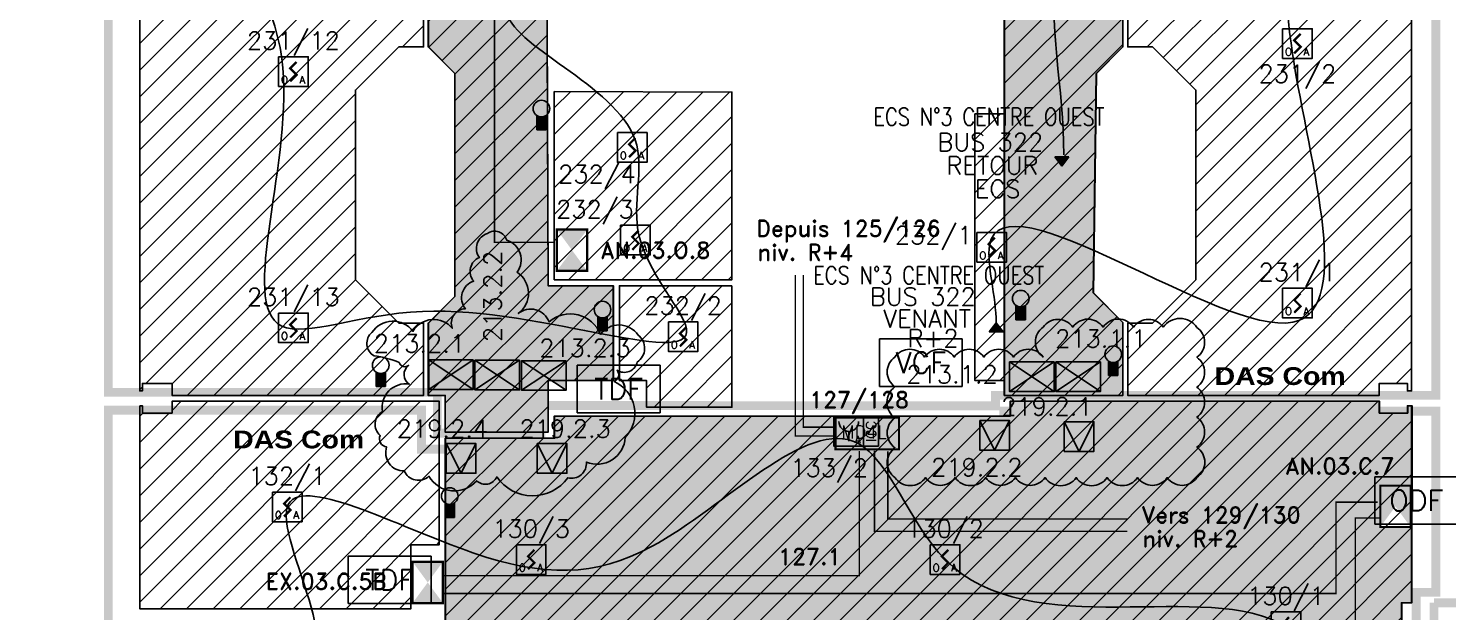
# Model space of a CAD drawing. Header units: millimetres. Extents: x 106.5 to 184.7, y 0.5 to 81.7.
# Drawn here: x 113.26 to 137.22, y 28.08 to 37.93 of the extents above; entities that cross this region are included whole.
import ezdxf
from ezdxf.enums import TextEntityAlignment as Align

# ---------------------------------------------------------------- set-up
doc = ezdxf.new("R2010")
doc.units = ezdxf.units.MM
for name, pattern in [('CACHE2', [4.7625, 3.175, -1.5875]), ('CONTINU', [0]), ('SLD', [0])]:
    doc.linetypes.add(name, pattern=pattern)
for name, color, linetype in [('ATEIS MISE EN SECURITE', 7, 'Continuous'), ('ATEIS ZONES MES', 7, 'Continuous'), ('DESENFUMAGE', 8, 'Continuous'), ('JCC-ADRESSAGE', 6, 'Continuous'), ('JCC-CCF', 6, 'Continuous'), ('JCC-DECLENCHEUR MANUEL AVEC ISOLATEUR', 5, 'Continuous'), ('JCC-FILERIE SDI', 6, 'Continuous'), ('JCC-INDICATEUR ACTION', 1, 'Continuous'), ('JCC-LOCAUX', 4, 'Continuous'), ('JCC-OPTIQUE_A', 1, 'Continuous'), ('JCC-UAE-SDI', 7, 'Continuous'), ('JCC-VENTOUSE_PCF', 1, 'Continuous'), ('JCC-ZONING ZDA-ZDM', 5, 'Continuous')]:
    doc.layers.add(name, color=color, linetype=linetype)
doc.styles.add('ARIAL', font='')
doc.styles.add('HELVL', font='ROMAND.SHX')
doc.styles.add('LOCAUX', font='romans.shx', dxfattribs={"width": 0.75})
doc.styles.add('ROMANC', font='romanc')
doc.styles.get("Standard").update_dxf_attribs({"font": 'romans.shx'})
doc.styles.add('TEXTE', font='romans.shx')
doc.styles.get('ARIAL').set_extended_font_data('Arial Black')
pattern_1 = [(45, (114.63662, 6.1839), (-0.2245064, 0.2245064), [])]

# ---------------------------------------------------------------- blocks, each defined once
blk = doc.blocks.new('TDF')
for p, q in [((0.7, 0.4), (-0.7, 0.4)), ((-0.7, 0.4), (-0.7, -0.4)), ((0.7, -0.4), (0.7, 0.4)), ((-0.7, -0.4), (0.7, -0.4))]:
    blk.add_line(p, q)
blk.add_text('TDF', height=0.35).set_placement((0, 0), align=Align.MIDDLE_CENTER)
blk = doc.blocks.new('VCF')
for p, q in [((0.7, 0.4), (-0.7, 0.4)), ((-0.7, 0.4), (-0.7, -0.4)), ((0.7, -0.4), (0.7, 0.4)), ((-0.7, -0.4), (0.7, -0.4))]:
    blk.add_line(p, q)
blk.add_text('VCF', height=0.35).set_placement((0, 0), align=Align.MIDDLE_CENTER)
blk = doc.blocks.new('ODF')
for p, q in [((0.7, 0.4), (-0.7, 0.4)), ((-0.7, 0.4), (-0.7, -0.4)), ((0.7, -0.4), (0.7, 0.4)), ((-0.7, -0.4), (0.7, -0.4))]:
    blk.add_line(p, q)
blk.add_text('ODF', height=0.35).set_placement((0, 0), align=Align.MIDDLE_CENTER)
blk = doc.blocks.new('optique_a')
at = {"layer": 'JCC-OPTIQUE_A', "color": 0}
blk.add_lwpolyline([(-2.5, 2.5), (2.5, 2.5), (2.5, -2.5), (-2.5, -2.5)], close=True, dxfattribs=at)
at = {"layer": 'JCC-OPTIQUE_A', "color": 0, "const_width": 0.385}
blk.add_lwpolyline([(0.54, 1.63), (-0.54, 0.54), (0.54, -0.54), (-0.54, -1.63)], dxfattribs=at)
at = {"layer": 'JCC-ADRESSAGE', "style": 'TEXTE'}
blk.add_attdef('ADRESSE', text='', height=3, dxfattribs=at).set_placement((0, 5), align=Align.MIDDLE)
at = {"layer": 'JCC-LOCAUX', "style": 'LOCAUX', "width": 0.85, "flags": 8}
for p in [(0, 13.75), (0, 11.25), (0, 8.75)]:
    blk.add_attdef('PIECE', text='', height=1.75, dxfattribs=at).set_placement(p, align=Align.MIDDLE)
at = {"layer": 'JCC-OPTIQUE_A', "color": 0}
for s, p in [('O', (-1.5, -2)), ('A', (1.5, -2))]:
    blk.add_text(s, height=1.25, dxfattribs=at).set_placement(p, align=Align.CENTER)
blk = doc.blocks.new('déclencheur manuel avec isolateur')
at = {"layer": 'JCC-DECLENCHEUR MANUEL AVEC ISOLATEUR', "color": 0}
for p, q in [((2.5, 2.5), (5.02, 2.5)), ((5.02, -2.5), (5.02, 2.5)), ((0, 0), (0, -1.66)), ((2.5, -2.5), (5.02, -2.5))]:
    blk.add_line(p, q, dxfattribs=at)
blk.add_lwpolyline([(-2.5, 2.5), (2.5, 2.5), (2.5, -2.5), (-2.5, -2.5)], close=True, dxfattribs=at)
blk.add_arc((0, 1.66), 1.66, 180, 0, dxfattribs=at)
at = {"layer": 'JCC-ADRESSAGE', "style": 'TEXTE'}
blk.add_attdef('ADRESSE', text='', height=3, dxfattribs=at).set_placement((0, 5), align=Align.MIDDLE)
at = {"layer": 'JCC-DECLENCHEUR MANUEL AVEC ISOLATEUR', "color": 0}
blk.add_text('ICC', height=1.668, rotation=90, dxfattribs=at).set_placement((3.76, 0), align=Align.MIDDLE_CENTER)
blk.add_text('A', height=1.25, dxfattribs=at).set_placement((1.5, -2), align=Align.CENTER)
at = {"layer": 'JCC-LOCAUX', "style": 'LOCAUX', "width": 0.85, "flags": 8}
for p in [(0, 13.75), (0, 11.25), (0, 8.75)]:
    blk.add_attdef('PIECE', text='', height=1.75, dxfattribs=at).set_placement(p, align=Align.MIDDLE)
blk = doc.blocks.new('clapet coupe feu_Réarm élect')
at = {"layer": 'JCC-CCF'}
h = blk.add_hatch(color=0, dxfattribs=at)
h.paths.add_polyline_path([(-3.76, 2.5), (-3.76, -2.5), (0, 0)])
h.paths.add_polyline_path([(3.76, 2.5), (0, 0), (3.76, -2.5)])
at = {"layer": 'JCC-CCF', "color": 0}
for p, q in [((3.76, 2.5), (-3.76, -2.5)), ((-3.76, 2.5), (3.76, -2.5))]:
    blk.add_line(p, q, dxfattribs=at)
blk.add_lwpolyline([(3.76, 2.5), (-3.76, 2.5), (-3.76, -2.5), (3.76, -2.5)], close=True, dxfattribs=at)
at = {"layer": 'JCC-ADRESSAGE', "style": 'TEXTE'}
blk.add_attdef('ADRESSE', text='', height=3, dxfattribs=at).set_placement((0, 5), align=Align.MIDDLE)
at = {"layer": 'JCC-LOCAUX', "style": 'LOCAUX', "width": 0.85, "flags": 8}
for p in [(0, 13.75), (0, 11.25), (0, 8.75)]:
    blk.add_attdef('PIECE', text='', height=1.75, dxfattribs=at).set_placement(p, align=Align.MIDDLE)
blk = doc.blocks.new('ventouse PCF')
at = {"layer": 'JCC-VENTOUSE_PCF'}
blk.add_hatch(color=0, dxfattribs=at).paths.add_polyline_path([(0, -2.5), (2.5, 2.5), (-2.5, 2.5)])
at = {"layer": 'JCC-VENTOUSE_PCF', "color": 0}
for p, q in [((0, -2.5), (-2.5, 2.5)), ((2.5, 2.5), (0, -2.5))]:
    blk.add_line(p, q, dxfattribs=at)
blk.add_lwpolyline([(-2.5, 2.5), (2.5, 2.5), (2.5, -2.5), (-2.5, -2.5)], close=True, dxfattribs=at)
at = {"layer": 'JCC-ADRESSAGE', "style": 'TEXTE'}
blk.add_attdef('ADRESSE', text='', height=3, dxfattribs=at).set_placement((0, 5), align=Align.MIDDLE)
at = {"layer": 'JCC-LOCAUX', "style": 'LOCAUX', "width": 0.85, "flags": 8}
for p in [(0, 13.75), (0, 11.25), (0, 8.75)]:
    blk.add_attdef('PIECE', text='', height=1.75, dxfattribs=at).set_placement(p, align=Align.MIDDLE)
blk = doc.blocks.new('indicateur action')
at = {"layer": 'JCC-INDICATEUR ACTION'}
blk.add_hatch(color=0, dxfattribs=at).paths.add_polyline_path([(0.8, -0.05, -0.315344), (-0.8, -0.05), (-0.8, -2.5), (0.8, -2.5)])
at = {"layer": 'JCC-INDICATEUR ACTION', "color": 0}
for p, q in [((-0.8, -0.05), (-0.8, -2.5)), ((0.8, -0.05), (0.8, -2.5)), ((0.8, -2.5), (-0.8, -2.5))]:
    blk.add_line(p, q, dxfattribs=at)
blk.add_circle((0, 1.1), 1.4, dxfattribs=at)
at = {"layer": 'JCC-ADRESSAGE', "style": 'TEXTE'}
blk.add_attdef('ADRESSE', text='', height=3, dxfattribs=at).set_placement((0, 5), align=Align.MIDDLE)
at = {"layer": 'JCC-LOCAUX', "lineweight": 0, "style": 'LOCAUX', "width": 0.75, "flags": 8}
for p in [(0, 13.75), (0, 11.25), (0, 8.75)]:
    blk.add_attdef('PIECE', text='', height=1.75, dxfattribs=at).set_placement(p, align=Align.MIDDLE)
blk = doc.blocks.new("VOLETS D'AMENEE D'AIR DESENFUMAGE")
at = {"color": 3, "linetype": 'SLD', "const_width": 0.373}
blk.add_lwpolyline([(0, 5.12), (0, 0), (6.97, 0), (6.97, 5.12)], close=True, dxfattribs=at)
at = {"color": 3, "linetype": 'SLD'}
blk.add_solid([(0, 5.12), (0, 0), (6.97, 0), (6.97, 5.12)], dxfattribs=at)
blk = doc.blocks.new('A$C20DD5AA8')
at = {"color": 4, "linetype": 'Continuous', "const_width": 0.364}
blk.add_lwpolyline([(0.18, 5.52), (0.18, 0.18), (10.88, 0.18), (10.88, 5.52)], close=True, dxfattribs=at)
at = {"linetype": 'Continuous', "style": 'ROMANC'}
blk.add_text('MD4L', height=2.183, dxfattribs=at).set_placement((1.13, 2))
blk = doc.blocks.new("VOLETS D'EXTRACTION DE DESENFUMAGE")
at = {"color": 1, "linetype": 'SLD', "const_width": 0.373}
blk.add_lwpolyline([(0, 5.12), (0, 0), (6.97, 0), (6.97, 5.12)], close=True, dxfattribs=at)
at = {"color": 1, "linetype": 'SLD'}
blk.add_solid([(0, 5.12), (0, 0), (6.97, 0), (6.97, 5.12)], dxfattribs=at)

msp = doc.modelspace()

# ---------------------------------------------------------------- hatches: boundary and pattern name
at = {"layer": 'ATEIS ZONES MES'}
h = msp.add_hatch(dxfattribs=at)
h.set_pattern_fill('DOTS', color=5, scale=0.1, style=0)
h.set_pattern_definition([(0, (114.63662, 6.18391), (0.079375, 0.15875), [0, -0.15875])])
h.paths.add_polyline_path([(129.734, 39.134), (129.774, 51.373), (125.333, 51.373), (121.964, 51.373), (122.034, 33.584), (123.133, 33.584), (123.133, 31.984), (122.034, 31.984), (122.034, 31.734), (122.034, 31.114), (120.294, 31.114), (120.294, 31.734), (120.009, 31.734), (120.009, 31.794), (120.009, 32.954), (120.459, 33.404), (120.459, 37.165), (120.009, 37.615), (120.009, 40.154), (120.459, 40.604), (120.459, 44.364), (120.009, 44.814), (120.009, 47.354), (120.459, 47.804), (120.459, 51.514), (120.009, 51.964), (120.009, 53.309), (121.804, 53.309), (121.804, 53.184), (126.534, 53.184), (126.534, 54.804), (126.984, 55.254), (126.984, 58.519), (128.914, 58.519), (128.914, 55.164), (133.334, 55.164), (133.334, 53.684), (131.734, 53.684), (131.734, 52.014), (131.284, 51.564), (131.284, 47.804), (131.734, 47.354), (131.734, 44.874), (131.734, 44.814), (131.284, 44.364), (131.284, 40.604), (131.734, 40.154), (131.734, 37.614), (131.284, 37.164), (131.234, 33.463), (131.734, 32.963), (131.734, 31.734), (131.284, 31.734), (129.828, 31.734), (129.734, 31.734)])
h = msp.add_hatch(dxfattribs=at)
h.set_pattern_fill('DOTS', color=1, scale=0.1, style=0)
h.set_pattern_definition([(0, (141.33471, 6.18391), (0.079375, 0.15875), [0, -0.15875])])
h.paths.add_polyline_path([(120.303, 31.014), (122.043, 31.014), (122.043, 31.011), (122.143, 31.011), (122.143, 31.384), (125.563, 31.384), (129.838, 31.384), (129.838, 31.634), (131.388, 31.634), (131.961, 31.634), (136.068, 31.634), (136.068, 31.434), (136.543, 31.434), (136.543, 31.559), (136.616, 31.559), (136.613, 28.234), (136.443, 28.234), (136.443, 27.534), (136.643, 27.534), (136.643, 22.959), (136.643, 19.949), (126.954, 19.949), (126.954, 21.684), (127.479, 21.684), (127.479, 22.249), (129.671, 22.249), (129.673, 22.249), (129.673, 21.684), (132.493, 21.684), (132.493, 27.784), (121.993, 27.784), (121.993, 24.535), (121.986, 24.182), (122.691, 24.182), (122.691, 22.757), (120.491, 22.757), (120.491, 24.533), (120.303, 24.535)])
at = {"layer": 'JCC-FILERIE SDI'}
for points in [[(130.705, 35.603), (130.823, 35.759), (130.587, 35.759)], [(129.478, 32.803), (129.714, 32.803), (129.596, 32.959)]]:
    msp.add_hatch(color=1, dxfattribs=at).paths.add_polyline_path(points)
at = {"layer": 'JCC-ZONING ZDA-ZDM'}
h = msp.add_hatch(dxfattribs=at)
h.set_pattern_fill('ANSI31', color=56, scale=0.1, style=0)
h.set_pattern_definition(pattern_1)
h.paths.add_polyline_path([(129.737, 39.134), (129.777, 51.373), (125.336, 51.373), (121.967, 51.373), (122.037, 33.584), (123.136, 33.584), (123.136, 31.984), (122.037, 31.984), (122.037, 31.734), (122.037, 31.114), (120.297, 31.114), (120.297, 31.734), (120.012, 31.734), (120.012, 31.794), (120.012, 32.954), (120.462, 33.404), (120.462, 37.165), (120.012, 37.615), (120.012, 40.154), (120.462, 40.604), (120.462, 44.364), (120.012, 44.814), (120.012, 47.354), (120.462, 47.804), (120.462, 51.514), (120.012, 51.964), (120.012, 53.309), (121.807, 53.309), (121.807, 53.184), (126.537, 53.184), (126.537, 54.804), (126.987, 55.254), (126.987, 58.519), (128.917, 58.519), (128.917, 55.164), (133.337, 55.164), (133.337, 53.684), (131.737, 53.684), (131.737, 52.014), (131.287, 51.564), (131.287, 47.804), (131.737, 47.354), (131.737, 44.874), (131.737, 44.814), (131.287, 44.364), (131.287, 40.604), (131.737, 40.154), (131.737, 37.614), (131.287, 37.164), (131.237, 33.463), (131.737, 32.963), (131.737, 31.734), (131.287, 31.734), (129.831, 31.734), (129.737, 31.734)])
h = msp.add_hatch(dxfattribs=at)
h.set_pattern_fill('ANSI31', color=4, scale=0.1, style=0)
h.set_pattern_definition(pattern_1)
edge = h.paths.add_edge_path()
edge.add_line((113.792, 53.184), (119.932, 53.184))
edge.add_line((119.932, 53.184), (119.932, 51.964))
edge.add_line((119.932, 51.964), (119.512, 51.964))
edge.add_line((119.512, 51.964), (118.782, 51.234))
edge.add_line((118.782, 51.234), (118.782, 48.084))
edge.add_line((118.782, 48.084), (119.512, 47.354))
edge.add_line((119.512, 47.354), (119.932, 47.354))
edge.add_line((119.932, 47.354), (119.959, 45.99))
edge.add_line((119.959, 45.99), (119.959, 44.814))
edge.add_line((119.959, 44.814), (119.512, 44.814))
edge.add_line((119.512, 44.814), (118.782, 44.084))
edge.add_line((118.782, 44.084), (118.782, 40.884))
edge.add_line((118.782, 40.884), (119.512, 40.154))
edge.add_line((119.512, 40.154), (119.932, 40.154))
edge.add_line((119.932, 40.154), (119.932, 38.934))
edge.add_line((119.932, 38.934), (119.932, 37.615))
edge.add_line((119.932, 37.615), (119.512, 37.615))
edge.add_line((119.512, 37.615), (118.782, 36.885))
edge.add_line((118.782, 36.885), (118.782, 33.684))
edge.add_line((118.782, 33.684), (119.512, 32.954))
edge.add_line((119.512, 32.954), (119.932, 32.954))
edge.add_line((119.932, 32.954), (119.932, 31.734))
edge.add_line((119.932, 31.734), (115.687, 31.734))
edge.add_line((115.687, 31.734), (115.687, 31.934))
edge.add_line((115.687, 31.934), (115.187, 31.934))
edge.add_line((115.187, 31.934), (115.187, 31.809))
edge.add_line((115.187, 31.809), (115.142, 31.809))
edge.add_line((115.142, 31.809), (115.142, 38.784))
edge.add_line((115.142, 38.784), (115.142, 38.984))
edge.add_line((115.142, 38.984), (113.792, 38.984))
edge.add_line((113.792, 38.984), (113.792, 53.184))
h = msp.add_hatch(dxfattribs=at)
h.set_pattern_fill('ANSI31', color=4, scale=0.1, style=0)
h.set_pattern_definition(pattern_1)
h.paths.add_polyline_path([(131.817, 53.234), (136.087, 53.234), (136.087, 53.134), (136.607, 53.134), (136.607, 31.809), (136.537, 31.809), (136.537, 31.934), (136.062, 31.934), (136.062, 31.734), (131.817, 31.734), (131.817, 32.932), (131.817, 32.954), (132.237, 32.954), (132.319, 33.036), (132.967, 33.684), (132.967, 36.884), (132.237, 37.614), (131.817, 37.614), (131.817, 39.008), (131.817, 40.154), (132.237, 40.154), (132.967, 40.884), (132.967, 44.085), (132.237, 44.814), (131.817, 44.814), (131.817, 47.354), (132.237, 47.354), (132.319, 47.436), (132.967, 48.084), (132.967, 51.284), (132.237, 52.014), (131.817, 52.014)])
h = msp.add_hatch(dxfattribs=at)
h.set_pattern_fill('ANSI31', color=31, scale=0.1, style=0)
h.set_pattern_definition(pattern_1)
h.paths.add_polyline_path([(122.137, 36.864), (125.137, 36.853), (125.137, 33.684), (122.137, 33.684)])
h = msp.add_hatch(dxfattribs=at)
h.set_pattern_fill('ANSI31', color=31, scale=0.1, style=0)
h.set_pattern_definition(pattern_1)
h.paths.add_polyline_path([(129.737, 31.984), (129.237, 31.984), (129.237, 36.484), (129.737, 36.484)])
h = msp.add_hatch(dxfattribs=at)
h.set_pattern_fill('ANSI31', color=31, scale=0.1, style=0)
h.set_pattern_definition(pattern_1)
h.paths.add_polyline_path([(125.137, 33.584), (125.137, 31.534), (123.696, 31.534), (123.696, 31.984), (123.236, 31.984), (123.236, 32.684), (123.236, 33.584)])
h = msp.add_hatch(dxfattribs=at)
h.set_pattern_fill('ANSI31', color=201, scale=0.1, style=0)
h.set_pattern_definition(pattern_1)
edge = h.paths.add_edge_path()
edge.add_line((115.142, 31.559), (115.187, 31.559))
edge.add_line((115.187, 31.559), (115.187, 31.434))
edge.add_line((115.187, 31.434), (115.687, 31.434))
edge.add_line((115.687, 31.434), (115.687, 31.634))
edge.add_line((115.687, 31.634), (120.197, 31.634))
edge.add_line((120.197, 31.634), (120.197, 29.214))
edge.add_line((120.197, 29.214), (119.717, 29.214))
edge.add_line((119.717, 29.214), (119.717, 28.134))
edge.add_line((119.717, 28.134), (115.142, 28.134))
edge.add_line((115.142, 28.134), (115.142, 31.559))
h = msp.add_hatch(dxfattribs=at)
h.set_pattern_fill('ANSI31', color=113, scale=0.1, style=0)
h.set_pattern_definition(pattern_1)
h.paths.add_polyline_path([(120.297, 31.014), (122.037, 31.014), (122.037, 31.011), (122.137, 31.011), (122.137, 31.384), (125.557, 31.384), (129.831, 31.384), (129.831, 31.634), (131.381, 31.634), (131.955, 31.634), (136.062, 31.634), (136.062, 31.434), (136.537, 31.434), (136.537, 31.559), (136.609, 31.559), (136.607, 28.234), (136.437, 28.234), (136.437, 27.534), (136.637, 27.534), (136.637, 22.959), (136.637, 19.949), (126.947, 19.949), (126.947, 21.684), (127.472, 21.684), (127.472, 22.249), (129.664, 22.249), (129.667, 22.249), (129.667, 21.684), (132.487, 21.684), (132.487, 27.784), (121.987, 27.784), (121.987, 24.535), (121.986, 24.182), (122.691, 24.182), (122.691, 22.757), (120.491, 22.757), (120.491, 24.533), (120.297, 24.535)])

# ---------------------------------------------------------------- linework, layer by layer
at = {"layer": 'ATEIS MISE EN SECURITE', "color": 3, "const_width": 0.025}
msp.add_lwpolyline([(122.053, 48.872), (121.128, 48.872), (121.128, 34.317), (122.144, 34.317)], dxfattribs=at)
at = {"layer": 'ATEIS MISE EN SECURITE', "color": 1, "linetype": 'CACHE2', "ltscale": 0.1, "const_width": 0.025}
for points in [[(126.868, 31.047), (126.207, 31.047), (126.207, 33.766)], [(127.543, 30.8), (127.543, 29.44), (131.812, 29.44)]]:
    msp.add_lwpolyline(points, dxfattribs=at)
at = {"layer": 'ATEIS MISE EN SECURITE', "color": 4, "linetype": 'CACHE2', "ltscale": 0.1, "const_width": 0.025}
for points in [[(126.873, 31.198), (126.342, 31.198), (126.342, 33.763)], [(127.767, 30.791), (127.767, 29.648), (131.82, 29.648)]]:
    msp.add_lwpolyline(points, dxfattribs=at)
at = {"layer": 'ATEIS MISE EN SECURITE', "color": 3, "linetype": 'CONTINU', "const_width": 0.025}
for points in [[(127.288, 30.794), (127.288, 28.691), (120.265, 28.691)], [(120.265, 28.39), (135.332, 28.39), (135.332, 29.932), (136.038, 29.932)], [(136.066, 29.664), (135.659, 29.664), (135.659, 21.573), (134.329, 21.573), (134.329, 19.869)]]:
    msp.add_lwpolyline(points, dxfattribs=at)
at = {"layer": 'ATEIS ZONES MES', "color": 5}
for points in [[(131.734, 53.684), (131.734, 52.014), (131.284, 51.564), (131.284, 47.804), (131.734, 47.354), (131.734, 44.874), (131.734, 44.814), (131.284, 44.364), (131.284, 40.604), (131.734, 40.154), (131.734, 37.614), (131.284, 37.164), (131.234, 33.463), (131.734, 32.963), (131.734, 31.734), (131.284, 31.734), (129.828, 31.734), (129.734, 31.734), (129.734, 39.134)], [(121.964, 51.373), (122.034, 33.584), (123.133, 33.584), (123.133, 31.984), (122.034, 31.984), (122.034, 31.734), (122.034, 31.114), (120.294, 31.114), (120.294, 31.734), (120.009, 31.734), (120.009, 31.794), (120.009, 32.954), (120.459, 33.404), (120.459, 37.165), (120.009, 37.615), (120.009, 40.154)]]:
    msp.add_lwpolyline(points, dxfattribs=at)
at = {"layer": 'ATEIS ZONES MES', "color": 1}
for points in [[(120.303, 31.014), (122.043, 31.014), (122.043, 31.011), (122.143, 31.011), (122.143, 31.384), (125.563, 31.384), (129.838, 31.384), (129.838, 31.634), (131.388, 31.634), (131.961, 31.634), (136.068, 31.634), (136.068, 31.434), (136.543, 31.434), (136.543, 31.559), (136.616, 31.559), (136.613, 28.234), (136.443, 28.234), (136.443, 27.534)], [(120.303, 24.535), (120.303, 31.014)]]:
    msp.add_lwpolyline(points, dxfattribs=at)
at = {"layer": 'JCC-CCF'}
for points in [[(119.606, 30.458, 0.520567), (120.022, 30.37, 0.520567), (120.828, 30.294, 0.520567), (121.168, 30.357, 0.520567), (122.365, 30.344, 0.520567), (122.68, 30.609, 0.520567), (123.335, 31.024, 0.520567), (123.146, 31.969, 0.520567), (123.197, 32.158, 0.520567), (123.537, 32.296, 0.520567), (123.552, 32.752, 0.520567), (122.916, 32.761, 0.520567), (122.05, 32.973, 0.520567), (121.529, 33.114, 0.520567), (121.511, 33.812, 0.520567), (121.335, 34.351, 0.520567), (121.008, 34.465, 0.520567), (120.875, 34.059, 0.520567), (120.778, 33.662, 0.520567), (120.637, 33.194, 0.520567), (120.416, 32.867, 0.520567), (119.753, 32.814, 0.520567), (119.059, 32.795, 0.520567), (119.096, 32.402, -0.059628), (119.519, 32.289, 0.520567), (119.678, 32.238, 0.520567), (119.691, 31.923, 0.520567), (119.24, 31.461, 0.520567), (119.2, 31.059, 0.520567), (119.308, 30.863, 0.520567)], [(132.416, 32.886, 0.520567), (131.916, 32.886, 0.520567), (131.4, 32.886, 0.520567), (130.889, 32.886, 0.520567), (130.389, 32.886, 0.520567), (130.389, 32.381, 0.520567), (129.889, 32.381, 0.520567), (129.389, 32.381, 0.520567), (128.889, 32.381, 0.520567), (128.388, 32.381, 0.520567), (127.888, 32.381, 0.520567), (127.888, 31.876, 0.520567), (127.888, 31.355, 0.520567), (127.888, 30.85, 0.520567), (127.888, 30.345, 0.520567), (128.404, 30.345, 0.520567), (128.904, 30.345, 0.520567), (129.42, 30.345, 0.520567), (129.92, 30.345, 0.520567), (130.421, 30.345, 0.520567), (130.947, 30.345, 0.520567), (131.468, 30.345, 0.520567), (131.984, 30.345, 0.520567), (132.484, 30.345, 0.520567), (132.984, 30.345, 0.520567), (132.984, 30.861, 0.520567), (132.984, 31.366, 0.520567), (132.984, 31.871, 0.520567), (132.984, 32.376, 0.520567), (132.984, 32.881, 0.520567)]]:
    msp.add_lwpolyline(points, format="xyb", close=True, dxfattribs=at)
at = {"layer": 'JCC-FILERIE SDI', "color": 1}
for p, q in [((130.587, 35.759), (130.823, 35.759)), ((130.705, 35.603), (130.587, 35.759)), ((130.587, 35.759), (130.823, 35.759)), ((130.705, 35.603), (130.587, 35.759)), ((130.705, 35.603), (130.823, 35.759)), ((130.705, 35.603), (130.823, 35.759)), ((129.596, 32.959), (129.478, 32.803)), ((129.596, 32.959), (129.478, 32.803)), ((129.596, 32.959), (129.714, 32.803)), ((129.596, 32.959), (129.714, 32.803)), ((129.478, 32.803), (129.714, 32.803)), ((129.478, 32.803), (129.714, 32.803))]:
    msp.add_line(p, q, dxfattribs=at)
at = {"layer": 'JCC-FILERIE SDI', "color": 1, "start_tangent": (0, 1), "end_tangent": (0, -1)}
msp.add_spline([(129.596, 32.959), (129.485, 34.263), (134.606, 32.969), (134.573, 37.679), (134.525, 40.257), (134.549, 44.686), (134.573, 47.263), (134.597, 52.023), (131.166, 53.342), (124.903, 54.649), (127.299, 52.171), (126.674, 51.963), (124.362, 51.859), (122.46, 51.929), (116.545, 51.834), (119.029, 50.628), (116.616, 47.649), (116.663, 44.685), (116.592, 39.973), (117.539, 37.419), (117.539, 32.903), (119.912, 33.151), (124.352, 32.927), (123.572, 34.416), (123.501, 36.048), (121.324, 38.247), (123.927, 40.446), (123.69, 44.276), (124.406, 48.081), (121.243, 48.29), (121.603, 50.819), (128.051, 48.149), (128.488, 49.694), (130.811, 50.975), (130.574, 49.107), (130.503, 47.807), (129.984, 44.252), (127.38, 43.551), (130.433, 41.96), (130.599, 39.147), (130.738, 35.795)], degree=3, dxfattribs=at)
at = {"layer": 'JCC-FILERIE SDI', "color": 3}
msp.add_open_spline([(135.58, 22.898), (135.805, 22.982), (136.339, 23.184), (135.553, 25.431), (135.212, 29.458), (128.923, 27.02), (127.276, 32.335), (123.936, 28.664), (121.04, 28.666), (116.856, 30.956), (118.044, 28.39), (118.197, 27.255), (118.269, 25.242), (117.946, 23.65), (118.045, 19.223), (122.333, 26.514), (120.631, 18.49), (125.697, 22.91), (128.999, 24.294), (129.625, 21.851), (129.4, 20.435), (127.482, 17.699), (134.783, 17.349), (131.078, 20.71), (132.691, 21.454), (133.207, 21.576), (133.344, 21.609)], degree=3, knots=[0.450609, 0.450609, 0.450609, 0.450609, 1.049842, 1.878778, 5.906092, 11.769725, 14.224145, 18.114268, 21.134191, 24.360618, 26.229503, 26.890032, 27.984525, 32.014501, 33.536883, 36.702704, 39.182013, 41.265241, 45.28587, 46.026753, 48.241578, 49.798134, 53.939942, 56.416128, 57.617713, 58.051183, 58.051183, 58.051183, 58.051183], dxfattribs=at)
at = {"layer": 'JCC-ZONING ZDA-ZDM', "color": 56}
for points in [[(131.737, 53.684), (131.737, 52.014), (131.287, 51.564), (131.287, 47.804), (131.737, 47.354), (131.737, 44.874), (131.737, 44.814), (131.287, 44.364), (131.287, 40.604), (131.737, 40.154), (131.737, 37.614), (131.287, 37.164), (131.237, 33.463), (131.737, 32.963), (131.737, 31.734), (131.287, 31.734), (129.831, 31.734), (129.737, 31.734), (129.737, 39.134)], [(121.967, 51.373), (122.037, 33.584), (123.136, 33.584), (123.136, 31.984), (122.037, 31.984), (122.037, 31.734), (122.037, 31.114), (120.297, 31.114), (120.297, 31.734), (120.012, 31.734), (120.012, 31.794), (120.012, 32.954), (120.462, 33.404), (120.462, 37.165), (120.012, 37.615), (120.012, 40.154)]]:
    msp.add_lwpolyline(points, dxfattribs=at)
at = {"layer": 'JCC-ZONING ZDA-ZDM', "const_width": 0.15}
msp.add_lwpolyline([(113.336, 53.384), (113.336, 38.784), (114.611, 38.784), (114.611, 31.784), (115.536, 31.784), (115.536, 31.784), (115.536, 31.784), (115.536, 31.784), (115.536, 31.784), (115.536, 31.784), (120.163, 31.784), (120.163, 31.097), (121.914, 31.097), (121.914, 31.363), (121.914, 31.563), (129.586, 31.557), (129.586, 31.734), (137.017, 31.734), (137.017, 53.304), (133.076, 53.304), (133.076, 53.404)], dxfattribs=at)
at = {"layer": 'JCC-ZONING ZDA-ZDM', "color": 4}
for points in [[(136.607, 53.134), (136.607, 31.809), (136.537, 31.809), (136.537, 31.934), (136.062, 31.934), (136.062, 31.734), (131.817, 31.734), (131.817, 32.932), (131.817, 32.954), (132.237, 32.954), (132.319, 33.036), (132.967, 33.684), (132.967, 36.884), (132.237, 37.614), (131.817, 37.614), (131.817, 39.008)], [(119.932, 38.934), (119.932, 37.615), (119.512, 37.615), (118.782, 36.885), (118.782, 33.684), (119.512, 32.954), (119.932, 32.954), (119.932, 31.734), (115.687, 31.734), (115.687, 31.934), (115.187, 31.934), (115.187, 31.809), (115.142, 31.809), (115.142, 38.784)]]:
    msp.add_lwpolyline(points, dxfattribs=at)
at = {"layer": 'JCC-ZONING ZDA-ZDM', "color": 31}
for points in [[(122.137, 36.864), (125.137, 36.853), (125.137, 33.684), (122.137, 33.684), (122.137, 36.864)], [(125.137, 33.584), (125.137, 31.534), (123.696, 31.534), (123.696, 31.984), (123.236, 31.984), (123.236, 32.684), (123.236, 33.584), (125.137, 33.584)]]:
    msp.add_lwpolyline(points, dxfattribs=at)
msp.add_lwpolyline([(129.737, 36.484), (129.737, 31.984), (129.237, 31.984), (129.237, 36.484)], close=True, dxfattribs=at)
at = {"layer": 'JCC-ZONING ZDA-ZDM', "color": 201}
msp.add_lwpolyline([(115.142, 31.559), (115.187, 31.559), (115.187, 31.434), (115.687, 31.434), (115.687, 31.634), (120.197, 31.634), (120.197, 29.214), (119.717, 29.214), (119.717, 28.134), (115.142, 28.134), (115.142, 31.559)], dxfattribs=at)
at = {"layer": 'JCC-ZONING ZDA-ZDM', "color": 113}
for points in [[(120.297, 31.014), (122.037, 31.014), (122.037, 31.011), (122.137, 31.011), (122.137, 31.384), (125.557, 31.384), (129.831, 31.384), (129.831, 31.634), (131.381, 31.634), (131.955, 31.634), (136.062, 31.634), (136.062, 31.434), (136.537, 31.434), (136.537, 31.559), (136.609, 31.559), (136.607, 28.234), (136.437, 28.234), (136.437, 27.534)], [(120.297, 24.535), (120.297, 31.014)]]:
    msp.add_lwpolyline(points, dxfattribs=at)
at = {"layer": 'JCC-ZONING ZDA-ZDM', "color": 17, "const_width": 0.15}
msp.add_lwpolyline([(136.836, 31.467), (137.017, 31.467), (137.017, 28.409), (136.686, 28.409), (136.686, 19.949), (134.658, 19.945), (134.658, 17.309), (114.611, 17.309), (114.611, 31.484), (119.896, 31.484), (119.896, 30.824), (122.205, 30.824), (122.205, 31.251), (129.681, 31.241), (129.722, 31.241), (129.722, 31.467), (137.017, 31.467)], dxfattribs=at)
at = {"layer": 'JCC-ZONING ZDA-ZDM', "color": 1, "const_width": 0.15}
for points in [[(136.986, 28.234), (136.986, 19.502), (136.986, 19.653), (134.936, 19.653), (134.936, 17.024), (127.886, 17.024), (127.886, 6.184), (135.086, 6.184), (135.086, 6.909), (136.736, 6.909), (136.736, 6.009), (154.937, 6.009)], [(154.936, 28.234), (137.287, 28.234), (136.986, 28.234)]]:
    msp.add_lwpolyline(points, dxfattribs=at)

# ---------------------------------------------------------------- block references
at = {"layer": 'ATEIS MISE EN SECURITE', "linetype": 'Continuous', "xscale": 0.1, "yscale": 0.1, "zscale": 0.1, "rotation": 90}
for name, p in [("VOLETS D'AMENEE D'AIR DESENFUMAGE", (122.694, 33.834)), ("VOLETS D'AMENEE D'AIR DESENFUMAGE", (136.592, 29.512)), ("VOLETS D'EXTRACTION DE DESENFUMAGE", (120.258, 28.228))]:
    msp.add_blockref(name, p, dxfattribs=at)
at = {"layer": 'ATEIS MISE EN SECURITE', "color": 0, "xscale": 0.1, "yscale": 0.1, "zscale": 0.1}
msp.add_blockref('A$C20DD5AA8', (126.867, 30.804), dxfattribs=at)
at = {"layer": 'DESENFUMAGE'}
for name, p in [('VCF', (128.325, 32.286)), ('TDF', (123.223, 31.841)), ('ODF', (136.687, 29.958)), ('TDF', (119.36, 28.619))]:
    msp.add_blockref(name, p, dxfattribs=at)
at = {"layer": 'JCC-CCF', "lineweight": 0}
ref = msp.add_blockref('clapet coupe feu_Réarm élect', (121.175, 32.076), dxfattribs=dict(at, xscale=0.09999999999999432, yscale=0.09999999999999432))
ref.add_attrib('ADRESSE', '213.2.2', dxfattribs={"layer": 'JCC-ADRESSAGE', "height": 0.3, "rotation": 90, "style": 'TEXTE'}).set_placement((121.096, 33.404), align=Align.MIDDLE)
ref = msp.add_blockref('clapet coupe feu_Réarm élect', (130.98, 32.048), dxfattribs=dict(at, xscale=0.09999999999999432, yscale=0.09999999999999432))
ref.add_attrib('ADRESSE', '213.1.1', dxfattribs={"layer": 'JCC-ADRESSAGE', "height": 0.3, "style": 'TEXTE'}).set_placement((131.363, 32.692), align=Align.MIDDLE)
ref = msp.add_blockref('clapet coupe feu_Réarm élect', (120.395, 32.085), dxfattribs=dict(at, xscale=0.09999999999999432, yscale=0.09999999999999432))
ref.add_attrib('ADRESSE', '213.2.1', dxfattribs={"layer": 'JCC-ADRESSAGE', "height": 0.3, "style": 'TEXTE'}).set_placement((119.863, 32.609), align=Align.MIDDLE)
ref = msp.add_blockref('clapet coupe feu_Réarm élect', (121.961, 32.069), dxfattribs=dict(at, xscale=0.09999999999999432, yscale=0.09999999999999432))
ref.add_attrib('ADRESSE', '213.2.3', dxfattribs={"layer": 'JCC-ADRESSAGE', "height": 0.3, "style": 'TEXTE'}).set_placement((122.655, 32.534), align=Align.MIDDLE)
ref = msp.add_blockref('clapet coupe feu_Réarm élect', (130.2, 32.048), dxfattribs=dict(at, xscale=0.09999999999999432, yscale=0.09999999999999432))
ref.add_attrib('ADRESSE', '213.1.2', dxfattribs={"layer": 'JCC-ADRESSAGE', "height": 0.3, "style": 'TEXTE'}).set_placement((128.852, 32.087), align=Align.MIDDLE)
at = {"layer": 'JCC-DECLENCHEUR MANUEL AVEC ISOLATEUR'}
ref = msp.add_blockref('déclencheur manuel avec isolateur', (127.109, 31.125), dxfattribs=dict(at, xscale=0.1000000000000014, yscale=0.1000000000000014))
ref.add_attrib('ADRESSE', '133/2', dxfattribs={"layer": 'JCC-ADRESSAGE', "height": 0.3, "style": 'TEXTE'}).set_placement((126.778, 30.49), align=Align.MIDDLE)
at = {"layer": 'JCC-INDICATEUR ACTION', "lineweight": 0, "xscale": 0.1000000000000014, "yscale": 0.1000000000000014}
for p in [(121.921, 36.463), (122.952, 33.071), (130.011, 33.256), (119.209, 32.133), (131.572, 32.317), (120.374, 29.924)]:
    msp.add_blockref('indicateur action', p, dxfattribs=at)
at = {"layer": 'JCC-OPTIQUE_A', "lineweight": 0}
for p, xscale, yscale, values in [((117.734, 37.197), 0.1000000000000014, 0.1000000000000014, {'ADRESSE': '231/12'}), ((134.681, 33.291), 0.1000000000000014, 0.1000000000000014, {'ADRESSE': '231/1'}), ((117.734, 32.873), 0.1000000000000014, 0.1000000000000014, {'ADRESSE': '231/13'}), ((124.313, 32.724), 0.1000000000000014, 0.1000000000000014, {'ADRESSE': '232/2'}), ((117.631, 29.852), 0.1000000000000014, 0.1000000000000014, {'ADRESSE': '132/1'}), ((121.748, 28.963), 0.09999999999999432, 0.09999999999999432, {'ADRESSE': '130/3'}), ((128.734, 28.963), 0.09999999999999432, 0.09999999999999432, {'ADRESSE': '130/2'}), ((134.487, 27.828), 0.09999999999999432, 0.09999999999999432, {'ADRESSE': '130/1'})]:
    msp.add_blockref('optique_a', p, dxfattribs=dict(at, xscale=xscale, yscale=yscale)).add_auto_attribs(values)
ref = msp.add_blockref('optique_a', (134.681, 37.67), dxfattribs=dict(at, xscale=0.1000000000000014, yscale=0.1000000000000014))
ref.add_attrib('ADRESSE', '231/2', dxfattribs={"layer": 'JCC-ADRESSAGE', "height": 0.3, "style": 'TEXTE'}).set_placement((134.681, 37.139), align=Align.MIDDLE)
ref = msp.add_blockref('optique_a', (123.454, 35.917), dxfattribs=dict(at, xscale=0.1000000000000014, yscale=0.1000000000000014))
ref.add_attrib('ADRESSE', '232/4', dxfattribs={"layer": 'JCC-ADRESSAGE', "height": 0.3, "style": 'TEXTE'}).set_placement((122.858, 35.445), align=Align.MIDDLE)
ref = msp.add_blockref('optique_a', (123.508, 34.353), dxfattribs=dict(at, xscale=0.1000000000000014, yscale=0.1000000000000014))
ref.add_attrib('ADRESSE', '232/3', dxfattribs={"layer": 'JCC-ADRESSAGE', "height": 0.3, "style": 'TEXTE'}).set_placement((122.824, 34.853), align=Align.MIDDLE)
ref = msp.add_blockref('optique_a', (129.521, 34.232), dxfattribs=dict(at, xscale=0.1000000000000014, yscale=0.1000000000000014))
ref.add_attrib('ADRESSE', '232/1', dxfattribs={"layer": 'JCC-ADRESSAGE', "height": 0.3, "style": 'TEXTE'}).set_placement((128.541, 34.416), align=Align.MIDDLE)
at = {"layer": 'JCC-VENTOUSE_PCF', "lineweight": 0}
ref = msp.add_blockref('ventouse PCF', (130.996, 31.038), dxfattribs=dict(at, xscale=0.1000000000000014, yscale=0.1000000000000014))
ref.add_attrib('ADRESSE', '219.2.1', dxfattribs={"layer": 'JCC-ADRESSAGE', "height": 0.3, "style": 'TEXTE'}).set_placement((130.453, 31.546), align=Align.MIDDLE)
ref = msp.add_blockref('ventouse PCF', (120.564, 30.67), dxfattribs=dict(at, xscale=0.1000000000000014, yscale=0.1000000000000014))
ref.add_attrib('ADRESSE', '219.2.4', dxfattribs={"layer": 'JCC-ADRESSAGE', "height": 0.3, "style": 'TEXTE'}).set_placement((120.25, 31.17), align=Align.MIDDLE)
ref = msp.add_blockref('ventouse PCF', (122.101, 30.67), dxfattribs=dict(at, xscale=0.1000000000000014, yscale=0.1000000000000014))
ref.add_attrib('ADRESSE', '219.2.3', dxfattribs={"layer": 'JCC-ADRESSAGE', "height": 0.3, "style": 'TEXTE'}).set_placement((122.321, 31.17), align=Align.MIDDLE)
ref = msp.add_blockref('ventouse PCF', (129.57, 31.06), dxfattribs=dict(at, xscale=0.1000000000000014, yscale=0.1000000000000014))
ref.add_attrib('ADRESSE', '219.2.2', dxfattribs={"layer": 'JCC-ADRESSAGE', "height": 0.3, "style": 'TEXTE'}).set_placement((129.269, 30.52), align=Align.MIDDLE)

# ---------------------------------------------------------------- texts
at = {"layer": 'ATEIS MISE EN SECURITE', "color": 0, "style": 'HELVL'}
for s, height, p in [('Depuis 125/126', 0.27495, (125.548, 34.414)), ('AN.03.O.8', 0.2749, (122.92, 34.045)), ('niv. R+4', 0.2749, (125.565, 34.012)), ('127/128', 0.2749, (126.441, 31.522)), ('AN.03.C.7', 0.2749, (134.481, 30.404)), ('Vers 129/130', 0.27495, (132.049, 29.578)), ('niv. R+2', 0.2749, (132.066, 29.176)), ('127.1', 0.2749, (125.915, 28.874)), ('EX.03.C.5B', 0.2749, (117.267, 28.457))]:
    msp.add_text(s, height=height, dxfattribs=at).set_placement(p)
at = {"layer": 'JCC-CCF', "lineweight": 0, "char_height": 0.3, "width": 20.85784, "attachment_point": 1, "style": 'ARIAL'}
for insert in [(133.283, 32.209), (116.718, 31.139)]:
    msp.add_mtext('DAS Com', dxfattribs=dict(at, insert=insert))
at = {"layer": 'JCC-FILERIE SDI', "color": 1}
for s, p in [('BUS 322', (128.604, 35.857)), ('RETOUR', (128.757, 35.462)), ('ECS', (129.237, 35.068)), ('BUS 322', (127.465, 33.249)), ('VENANT', (127.692, 32.877)), ('R+2', (128.101, 32.546))]:
    msp.add_text(s, height=0.3, dxfattribs=at).set_placement(p)
at = {"layer": 'JCC-UAE-SDI', "color": 1, "width": 0.8}
for p in [(127.525, 36.285), (126.509, 33.61)]:
    msp.add_text('ECS N°3 CENTRE OUEST', height=0.3, dxfattribs=at).set_placement(p)

doc.saveas('drawing.dxf')
